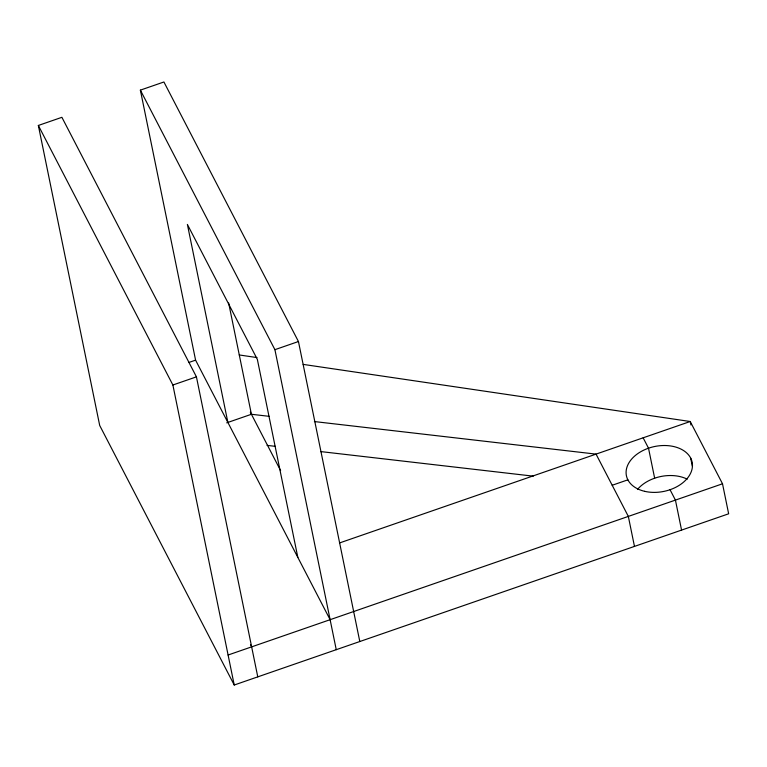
<?xml version="1.0" encoding="UTF-8"?>
<svg xmlns="http://www.w3.org/2000/svg" width="767" height="767" viewBox="0 0 767 767"><rect width="100%" height="100%" fill="white"/><g stroke="black" fill="none" stroke-linecap="round" stroke-linejoin="round"><path stroke-width="1.15" d="M303.166 364.392L690.223 421.505L722.514 483.795L728.65 513.794L234.232 685.017L99.7 425.474L38.35 125.462L61.897 117.313L196.429 376.856L257.779 676.868M330.117 619.688L195.585 360.145L140.371 90.132L163.917 81.983L298.449 341.526L359.8 641.538M188.855 362.475L195.585 360.145M38.35 125.462L172.882 385.005L196.429 376.856M140.371 90.132L274.912 349.675L298.449 341.526M226.706 422.838L251.413 414.276L269.246 416.337M339.465 542.978L690.223 421.505L690.933 424.966M612.2 485.262L627.895 479.826M228.096 655.018L722.514 483.795M314.403 421.562L596.055 454.122L628.336 516.412L634.472 546.411M267.06 445.378L275.382 446.346M320.539 451.562L533.257 476.154M239.246 354.958L257.003 357.575M643.139 437.813L648.518 448.196L654.654 478.196M670.051 489.72L675.43 500.103L681.566 530.102M250.32 412.167L280.617 470.602M250.541 644.74L251.643 646.869M690.674 458.091L692.323 466.163M274.912 349.675L336.253 649.687M297.836 557.398L257.348 359.387L187.388 224.424L227.876 422.435M228.652 302.975L251.413 414.276M172.882 385.005L234.232 685.017M637.425 489.509A33.547 22.914 -11.6 0 1 687.222 479.164M644.692 491.331A33.547 22.914 -11.6 0 0 692.39 463.834A33.547 22.914 -11.6 0 0 640.761 451.715A33.547 22.914 -11.6 0 0 644.692 491.331"/></g></svg>
